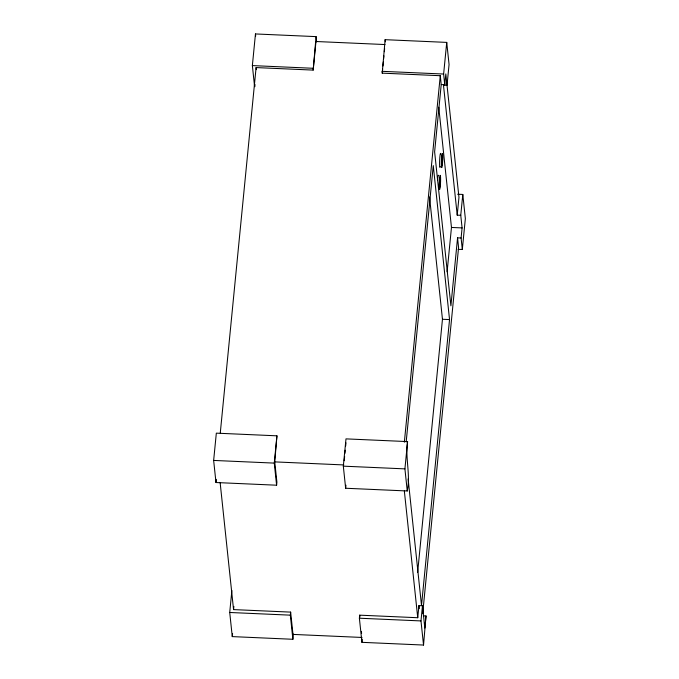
<?xml version="1.0" encoding="UTF-8"?>
<svg xmlns="http://www.w3.org/2000/svg" width="679" height="679" viewBox="0 0 679 679"><rect width="100%" height="100%" fill="white"/><g stroke="black" fill="none" stroke-linecap="round" stroke-linejoin="round"><path stroke-width="1.02" d="M213.647 460.43L216.329 433.151L276.939 435.825L274.757 461.89L276.896 482.158L276.599 485.205L215.99 482.531L213.647 460.43L274.265 463.103L276.599 485.205M254.591 86.64L252.367 65.591L255.465 33.95L316.083 36.624L316.635 41.886M220.268 433.024L256.102 67.577L313.172 70.098L315.973 41.504L385.027 44.551M215.99 482.531L216.295 479.382M254.803 86.64L255.007 84.527M293.396 634.033L292.887 639.279L232.269 636.605L229.723 612.483L231.879 590.45M362.043 637.454L292.988 634.407L290.637 612.11L233.559 609.598L233.873 606.432M232.269 636.605L232.574 633.456M274.265 463.103L276.939 435.825M313.172 70.098L316.083 36.624M292.887 639.279L290.332 615.157L290.637 612.11M343.319 466.159L345.993 438.872L407.587 441.596C405.04 458.062 410.736 474.502 407.247 490.976L345.653 488.252L343.319 466.159L404.913 468.875L407.247 490.976M461.1 238.006L457.561 237.845L450.898 305.813L434.619 151.824L441.214 84.561L440.281 75.709L382.226 73.145L385.129 39.679L446.731 42.395L449.065 64.497L447.02 85.342L443.48 85.189L457.213 215.141L460.752 215.294L462.093 227.915L461.1 238.006L462.314 249.507L458.138 249.32M344.219 460.718L344.635 456.509M344.94 453.343L345.255 450.185M345.67 445.967L345.976 442.81M382.226 73.145L382.625 69.063M382.922 65.999L383.321 61.916M383.627 58.852L383.924 55.788M384.322 51.697L384.628 48.633M345.653 488.252L345.951 485.205M426.013 615.938L423.535 645.05L361.932 642.334L359.386 618.213L359.683 615.166L417.738 617.729L418.926 605.609L422.474 605.761L424.825 628.058L426.013 615.938L423.357 615.828M361.932 642.334L362.247 639.185M404.344 442.216L440.281 75.709M406.169 442.012L433.27 165.6L449.54 319.588L421.506 605.498L408.13 478.933M404.913 468.875L407.587 441.596M441.214 84.561L444.753 84.722L443.625 74.036L446.731 42.395M444.753 84.722L445.814 73.926L458.962 197.343L457.213 215.141M417.636 572.482L442.462 319.274L429.527 196.927M447.121 271.753L451.467 227.448L438.753 107.206M423.535 645.05L420.98 620.929L422.474 605.761M460.752 215.294L462.798 194.449L457.578 194.219M422.678 613.672L458.58 247.521L457.561 237.845M462.314 249.507L465.353 218.57L462.798 194.449M252.367 65.591L312.977 68.273M382.031 71.32L443.625 74.036M451.467 227.448L462.093 227.915M442.462 319.274L449.54 319.588M274.757 461.89L343.812 464.937M229.723 612.483L290.332 615.157M359.386 618.213L420.98 620.929M385.129 39.679L385.358 41.784M418.926 605.609L419.249 608.647M404.336 490.917L417.738 617.729M359.683 615.166L359.895 617.186M361.398 631.377L361.61 633.405M255.465 33.95L255.686 36.055M256.102 67.577L256.314 69.606M220.157 482.786L233.559 609.598M437.607 180.376A7.104 0.637 -87.5 0 1 438.609 175.513M440.315 166.635A7.104 0.637 -87.5 0 1 439.652 160.278A7.104 0.637 -87.5 0 1 440.875 154.337M442.436 164.165A7.104 0.637 -87.5 0 0 442.377 153.395A7.104 0.637 -87.5 0 0 441.342 163.919A7.104 0.637 -87.5 0 0 442.436 164.165M442.335 163.138A5.118 0.458 -87.5 0 0 442.284 155.381A5.118 0.458 -87.5 0 0 441.545 162.96A5.118 0.458 -87.5 0 0 442.335 163.138M440.289 186.088A7.104 0.637 -87.5 0 0 440.23 175.318A7.104 0.637 -87.5 0 0 439.194 185.834A7.104 0.637 -87.5 0 0 440.289 186.088M440.17 184.96A4.923 0.441 -87.5 0 0 440.128 177.491A4.923 0.441 -87.5 0 0 439.415 184.781A4.923 0.441 -87.5 0 0 440.17 184.96"/></g></svg>
